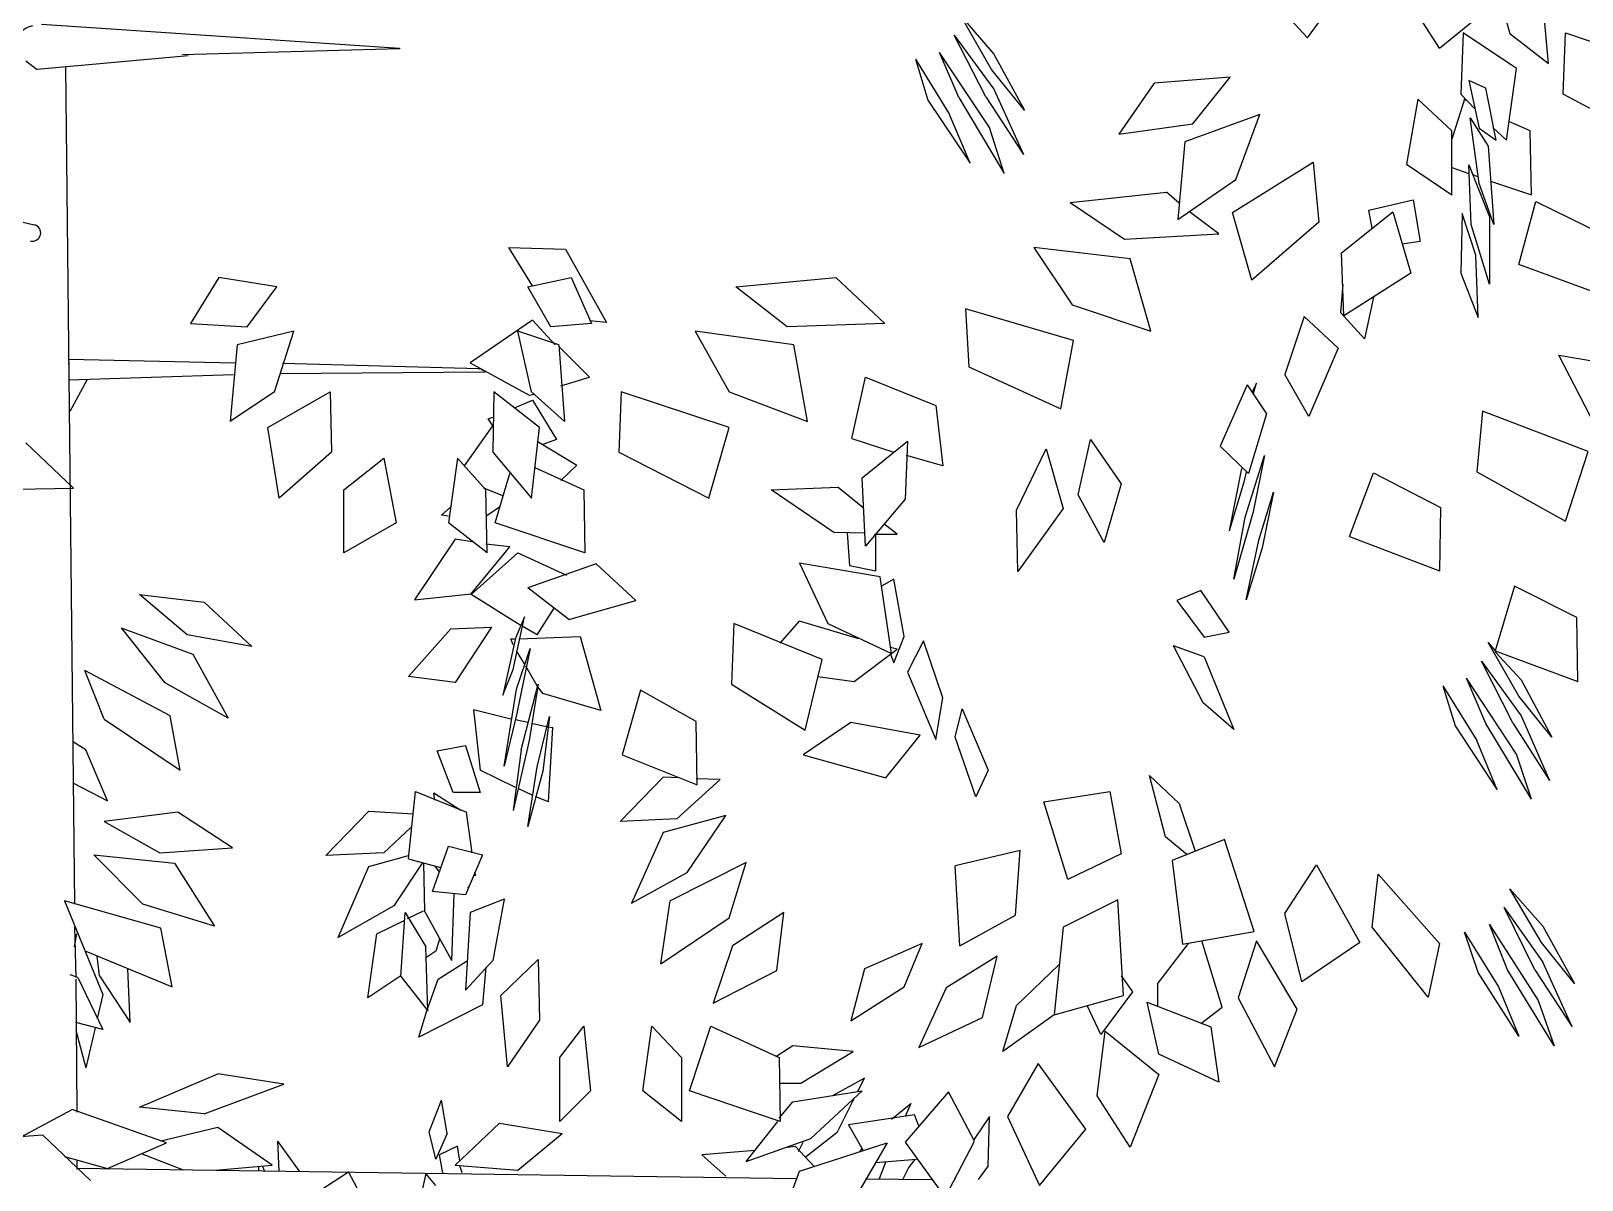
# Model space of a CAD drawing. Header units: millimetres. Extents: x 563079 to 571925, y 2063830 to 2067381.
# Drawn here: x 570873.1 to 570879.6, y 2066596.66 to 2066601.47 of the extents above; entities that cross this region are included whole.
import ezdxf

# ---------------------------------------------------------------- set-up
doc = ezdxf.new("R2010")
doc.units = ezdxf.units.MM
doc.header["$MEASUREMENT"] = 0
doc.layers.add('SO', color=48, linetype='Continuous')

# ---------------------------------------------------------------- blocks, each defined once
blk = doc.blocks.new('fasfsfsdf')
at = {"color": 99, "linetype": 'ByBlock'}
for p, q in [((596099.3776, 2065635.6708), (596099.6202, 2065635.4068)), ((596100.3956, 2065635.6779), (596100.467, 2065635.4246)), ((596099.6202, 2065635.4068), (596099.7677, 2065635.6101)), ((596100.172, 2065635.3639), (596100.0008, 2065635.6315)), ((596100.6287, 2065635.2997), (596100.6002, 2065635.6244)), ((596100.172, 2065635.3639), (596100.4099, 2065635.5566)), ((596094.3208, 2065635.4638), (596095.8193, 2065635.3639)), ((596098.1693, 2065635.4995), (596098.3073, 2065635.339)), ((596098.2977, 2065635.2748), (596098.1693, 2065635.4995)), ((596098.1408, 2065635.4175), (596098.3073, 2065635.1927)), ((596098.274, 2065635.1606), (596098.1408, 2065635.4175)), ((596100.2719, 2065635.4282), (596100.2624, 2065635.1713)), ((596100.4955, 2065635.2783), (596100.2719, 2065635.4282)), ((596100.467, 2065635.4246), (596100.6287, 2065635.2997)), ((596100.6906, 2065635.1713), (596100.7001, 2065635.4282)), ((596100.7001, 2065635.4282), (596101.1377, 2065635.2783)), ((596094.2542, 2065635.3104), (596094.3018, 2065635.2748)), ((596094.9345, 2065635.3318), (596094.3018, 2065635.2748)), ((596095.8193, 2065635.3604), (596094.9107, 2065635.3354)), ((596095.8193, 2065635.3639), (596095.8193, 2065635.3604)), ((596097.979, 2065635.3176), (596098.0313, 2065635.1463)), ((596097.979, 2065635.3176), (596098.1217, 2065635.0857)), ((596098.1598, 2065635.157), (596098.0789, 2065635.3461)), ((596098.2882, 2065635.0321), (596098.0789, 2065635.3461)), ((596098.3073, 2065635.339), (596098.4357, 2065635.1035)), ((596094.4207, 2065635.2855), (596094.4587, 2065631.7818)), ((596098.4357, 2065635.1035), (596098.2977, 2065635.2748)), ((596100.4527, 2065634.9786), (596100.4955, 2065635.2783)), ((596098.3073, 2065635.1927), (596098.4309, 2065634.918)), ((596098.978, 2065635.2177), (596098.8305, 2065635.0036)), ((596099.2967, 2065635.2426), (596098.978, 2065635.2177)), ((596099.1398, 2065635.0464), (596099.2967, 2065635.2426)), ((596100.3671, 2065635.1963), (596100.2957, 2065635.2284)), ((596100.2957, 2065635.2284), (596100.3385, 2065635.0286)), ((596100.4099, 2065634.9786), (596100.3671, 2065635.1963)), ((596098.0313, 2065635.1463), (596098.2074, 2065634.8823)), ((596098.1598, 2065635.157), (596098.3501, 2065634.8395)), ((596098.274, 2065635.1606), (596098.4309, 2065634.918)), ((596100.0817, 2065635.1499), (596100.0341, 2065634.8787)), ((596100.2244, 2065635.0179), (596100.0817, 2065635.1499)), ((596100.2767, 2065635.1499), (596100.2244, 2065634.9822)), ((596100.2624, 2065635.1713), (596100.3195, 2065635.1106)), ((596100.2862, 2065635.1427), (596100.2767, 2065635.1499)), ((596101.0521, 2065634.9786), (596100.6906, 2065635.1713)), ((596098.2074, 2065634.8823), (596098.1217, 2065635.0857)), ((596099.4204, 2065635.0857), (596099.1065, 2065634.9715)), ((596099.3205, 2065634.8145), (596099.4204, 2065635.0857)), ((596100.3385, 2065634.7967), (596100.3005, 2065635.0714)), ((596100.3005, 2065635.0714), (596100.3766, 2065634.9536)), ((596100.5526, 2065635.0179), (596100.4622, 2065635.0571)), ((596098.3501, 2065634.8395), (596098.2882, 2065635.0321)), ((596098.8305, 2065635.0036), (596099.1398, 2065635.0464)), ((596100.2244, 2065634.7503), (596100.2244, 2065635.0179)), ((596100.3385, 2065635.0286), (596100.4099, 2065634.9786)), ((596100.3956, 2065635.0321), (596100.4527, 2065634.9786)), ((596100.5574, 2065634.7503), (596100.5526, 2065635.0179)), ((596099.1065, 2065634.9715), (596099.0779, 2065634.6468)), ((596100.3766, 2065634.9536), (596100.4004, 2065634.6254)), ((596099.3063, 2065634.6754), (596099.644, 2065634.8859)), ((596099.644, 2065634.8859), (596099.6678, 2065634.6361)), ((596100.0341, 2065634.8787), (596100.2244, 2065634.7503)), ((596100.2244, 2065634.8644), (596100.2957, 2065634.8395)), ((596100.3052, 2065634.6254), (596100.2957, 2065634.8752)), ((596100.2957, 2065634.8752), (596100.3814, 2065634.6575)), ((596099.0779, 2065634.6468), (596099.3205, 2065634.8145)), ((596100.31, 2065634.8359), (596100.3338, 2065634.8252)), ((596100.4004, 2065634.6254), (596100.3385, 2065634.7967)), ((596100.3861, 2065634.8074), (596100.5574, 2065634.7503)), ((596098.626, 2065634.7182), (596099.0303, 2065634.761)), ((596099.0827, 2065634.7146), (596099.0303, 2065634.761)), ((596099.8771, 2065634.6861), (596100.0626, 2065634.7289)), ((596100.0626, 2065634.7289), (596100.0912, 2065634.554)), ((596098.626, 2065634.7182), (596098.8543, 2065634.5648)), ((596099.2492, 2065634.5862), (596099.1255, 2065634.6789)), ((596099.3871, 2065634.3935), (596099.3063, 2065634.6754)), ((596099.7629, 2065634.5077), (596099.977, 2065634.6789)), ((596099.8914, 2065634.6111), (596099.8771, 2065634.6861)), ((596099.977, 2065634.6789), (596100.0531, 2065634.422)), ((596100.2672, 2065634.6718), (596100.2624, 2065634.422)), ((596100.3243, 2065634.497), (596100.2672, 2065634.6718)), ((596100.505, 2065634.4577), (596100.5764, 2065634.7217)), ((596100.5764, 2065634.7217), (596100.8523, 2065634.5862)), ((596094.2257, 2065634.6397), (596094.2901, 2065634.6246)), ((596099.6678, 2065634.6361), (596099.3871, 2065634.3935)), ((596100.3814, 2065634.3757), (596100.3052, 2065634.6254)), ((596100.3814, 2065634.6575), (596100.3814, 2065634.3757)), ((596098.8543, 2065634.5648), (596099.2492, 2065634.5862)), ((596100.0912, 2065634.554), (596100.0151, 2065634.5433)), ((596096.3759, 2065634.3685), (596096.276, 2065634.5291)), ((596096.276, 2065634.5291), (596096.5138, 2065634.5219)), ((596096.5138, 2065634.5219), (596096.6851, 2065634.2151)), ((596098.8781, 2065634.4827), (596098.4738, 2065634.5291)), ((596098.4738, 2065634.5291), (596098.6355, 2065634.29)), ((596098.9637, 2065634.1794), (596098.8781, 2065634.4827)), ((596099.7724, 2065634.2436), (596099.7629, 2065634.5077)), ((596100.3338, 2065634.2365), (596100.3243, 2065634.497)), ((596095.0629, 2065634.4042), (596094.944, 2065634.2115)), ((596095.3055, 2065634.365), (596095.0629, 2065634.4042)), ((596096.3568, 2065634.365), (596096.5376, 2065634.4042)), ((596096.5376, 2065634.4042), (596096.6232, 2065634.2115)), ((596097.2274, 2065634.365), (596097.646, 2065634.4042)), ((596097.646, 2065634.4042), (596097.8506, 2065634.2115)), ((596100.0531, 2065634.422), (596099.7724, 2065634.2436)), ((596100.2624, 2065634.422), (596100.3338, 2065634.2365)), ((596100.8666, 2065634.3257), (596100.505, 2065634.4577)), ((596095.1818, 2065634.1973), (596095.3055, 2065634.365)), ((596096.452, 2065634.1973), (596096.3568, 2065634.365)), ((596097.4415, 2065634.1973), (596097.2274, 2065634.365)), ((596099.7677, 2065634.3757), (596099.7582, 2065634.2579)), ((596098.6403, 2065634.1402), (596098.1883, 2065634.2722)), ((596098.1883, 2065634.2722), (596098.2026, 2065634.0296)), ((596098.6355, 2065634.29), (596098.9637, 2065634.1794)), ((596099.8961, 2065634.3221), (596099.8581, 2065634.1473)), ((596094.944, 2065634.2115), (596095.1818, 2065634.1973)), ((596096.3759, 2065634.2258), (596096.1142, 2065634.0474)), ((596096.471, 2065634.1223), (596096.3759, 2065634.2258)), ((596096.6232, 2065634.2115), (596096.452, 2065634.1973)), ((596096.6851, 2065634.2151), (596096.6137, 2065634.2222)), ((596097.8506, 2065634.2115), (596097.4415, 2065634.1973)), ((596099.6059, 2065634.2401), (596099.5251, 2065633.9975)), ((596099.7487, 2065634.1081), (596099.6059, 2065634.2401)), ((596099.7582, 2065634.2579), (596099.8581, 2065634.1473)), ((596095.3769, 2065634.1794), (596095.139, 2065634.1223)), ((596095.296, 2065633.9261), (596095.3769, 2065634.1794)), ((596096.4853, 2065634.1223), (596096.314, 2065634.1794)), ((596096.3711, 2065633.9261), (596096.314, 2065634.1794)), ((596097.47, 2065634.1223), (596097.0561, 2065634.1794)), ((596097.0561, 2065634.1794), (596097.1988, 2065633.9261)), ((596095.139, 2065634.1223), (596095.1105, 2065633.8012)), ((596096.4853, 2065634.1223), (596096.5091, 2065633.8012)), ((596096.6137, 2065633.9868), (596096.4853, 2065634.1152)), ((596097.5271, 2065633.8012), (596097.47, 2065634.1223)), ((596098.5879, 2065633.8548), (596098.6403, 2065634.1402)), ((596099.7487, 2065634.1081), (596099.625, 2065633.8226)), ((596100.8047, 2065633.8226), (596100.6715, 2065634.0795)), ((596100.6715, 2065634.0795), (596101.0807, 2065634.0082)), ((596094.435, 2065634.0546), (596094.435, 2065634.0617)), ((596094.435, 2065634.0617), (596095.1295, 2065634.0474)), ((596094.435, 2065634.0403), (596094.435, 2065634.0474)), ((596094.435, 2065634.0296), (596094.435, 2065634.0189)), ((596096.1523, 2065634.0224), (596095.3293, 2065634.0438)), ((596096.1142, 2065634.0474), (596096.3616, 2065633.9118)), ((596096.157, 2065634.0189), (596096.1523, 2065634.0224)), ((596096.1666, 2065634.0153), (596096.1618, 2065634.0189)), ((596096.1713, 2065634.0117), (596096.1713, 2065634.0153)), ((596098.2026, 2065634.0296), (596098.5879, 2065633.8548)), ((596094.435, 2065634.0117), (596094.435, 2065634.0046)), ((596094.435, 2065633.9761), (596095.1247, 2065633.9975)), ((596094.435, 2065633.9832), (596094.435, 2065633.9761)), ((596094.4397, 2065633.844), (596094.5111, 2065633.9761)), ((596096.1761, 2065634.0082), (596095.3198, 2065634.001)), ((596096.1761, 2065634.0117), (596096.1761, 2065634.0082)), ((596096.4948, 2065633.9511), (596096.6137, 2065633.9868)), ((596097.7126, 2065633.7299), (596097.7697, 2065633.9868)), ((596097.7697, 2065633.9868), (596098.0646, 2065633.869)), ((596099.3681, 2065633.9547), (596099.2539, 2065633.6978)), ((596099.3681, 2065633.9547), (596099.449, 2065633.8333)), ((596099.4061, 2065633.9618), (596099.3871, 2065633.9225)), ((596099.3919, 2065633.9154), (596099.4061, 2065633.9618)), ((596099.625, 2065633.8226), (596099.5251, 2065633.9975)), ((596095.296, 2065633.9261), (596095.1105, 2065633.8012)), ((596095.2675, 2065633.7763), (596095.5291, 2065633.9261)), ((596095.5291, 2065633.9261), (596095.5339, 2065633.6728)), ((596096.2141, 2065633.9261), (596096.2094, 2065633.6728)), ((596096.4044, 2065633.7763), (596096.2141, 2065633.9261)), ((596096.2998, 2065633.8583), (596096.3759, 2065633.8904)), ((596096.3616, 2065633.9118), (596096.3806, 2065633.9154)), ((596096.5091, 2065633.8012), (596096.3711, 2065633.9261)), ((596096.3759, 2065633.8904), (596096.4758, 2065633.7263)), ((596096.7469, 2065633.9261), (596096.7374, 2065633.6728)), ((596097.1988, 2065633.7763), (596096.7469, 2065633.9261)), ((596097.1988, 2065633.9261), (596097.5271, 2065633.8012)), ((596096.1903, 2065633.8119), (596096.2094, 2065633.8191)), ((596098.0646, 2065633.869), (596098.0932, 2065633.6157)), ((596099.449, 2065633.8333), (596099.3729, 2065633.5836)), ((596100.3528, 2065633.844), (596100.329, 2065633.5907)), ((596100.7952, 2065633.6764), (596100.3528, 2065633.844)), ((596095.315, 2065633.4801), (596095.2675, 2065633.7763)), ((596096.0904, 2065633.6157), (596096.2094, 2065633.7834)), ((596096.2094, 2065633.7834), (596096.1903, 2065633.8119)), ((596096.3711, 2065633.4801), (596096.4044, 2065633.7763)), ((596097.1132, 2065633.4801), (596097.1988, 2065633.7763)), ((596094.454, 2065633.5229), (596094.2542, 2065633.712)), ((596096.3949, 2065633.7192), (596096.5614, 2065633.6193)), ((596096.4758, 2065633.7263), (596096.4187, 2065633.7049)), ((596097.7126, 2065633.7299), (596097.8886, 2065633.6728)), ((596097.7554, 2065633.5658), (596097.9457, 2065633.7192)), ((596097.9457, 2065633.7192), (596097.9362, 2065633.4766)), ((596098.6593, 2065633.4944), (596098.7116, 2065633.7263)), ((596098.7116, 2065633.7263), (596098.8401, 2065633.5408)), ((596099.2539, 2065633.6978), (596099.3729, 2065633.5836)), ((596095.5339, 2065633.6728), (596095.315, 2065633.4801)), ((596095.5862, 2065633.5158), (596095.7527, 2065633.6478)), ((596095.7527, 2065633.6478), (596095.805, 2065633.3767)), ((596096.0619, 2065633.6478), (596096.0238, 2065633.3767)), ((596096.1808, 2065633.5158), (596096.0619, 2065633.6478)), ((596096.2094, 2065633.6728), (596096.3711, 2065633.4801)), ((596096.7374, 2065633.6728), (596097.1132, 2065633.4801)), ((596098.0932, 2065633.6157), (596097.941, 2065633.6585)), ((596098.4024, 2065633.4302), (596098.5261, 2065633.6871)), ((596098.5261, 2065633.6871), (596098.5974, 2065633.4373)), ((596099.3586, 2065633.4016), (596099.4394, 2065633.6585)), ((596099.4394, 2065633.6585), (596099.3919, 2065633.423)), ((596100.7001, 2065633.3838), (596100.7952, 2065633.6764)), ((596096.2189, 2065633.3767), (596096.2807, 2065633.5836)), ((596096.3854, 2065633.6086), (596096.5899, 2065633.5158)), ((596096.5614, 2065633.6193), (596096.4948, 2065633.5551)), ((596097.7697, 2065633.2803), (596097.7554, 2065633.5658)), ((596099.3443, 2065633.605), (596099.292, 2065633.3446)), ((596099.3633, 2065633.5907), (596099.3538, 2065633.5479)), ((596099.7962, 2065633.3196), (596099.8961, 2065633.5872)), ((596099.8961, 2065633.5872), (596100.1768, 2065633.4409)), ((596100.329, 2065633.5907), (596100.7001, 2065633.3838)), ((596094.0687, 2065633.5158), (596094.454, 2065633.5229)), ((596095.5862, 2065633.2518), (596095.5862, 2065633.5158)), ((596096.2522, 2065633.4908), (596096.1713, 2065633.5229)), ((596096.1856, 2065633.2518), (596096.1808, 2065633.5158)), ((596096.5899, 2065633.5158), (596096.5947, 2065633.2518)), ((596097.3749, 2065633.5158), (596097.6555, 2065633.5265)), ((596097.6365, 2065633.3374), (596097.3749, 2065633.5158)), ((596097.6555, 2065633.5265), (596097.7602, 2065633.4409)), ((596098.7687, 2065633.2946), (596098.6593, 2065633.4944)), ((596098.8401, 2065633.5408), (596098.7687, 2065633.2946)), ((596099.3538, 2065633.5479), (596099.292, 2065633.3446)), ((596099.4157, 2065633.3053), (596099.4775, 2065633.5051)), ((596099.4775, 2065633.5051), (596099.4299, 2065633.2732)), ((596095.9953, 2065633.4088), (596096.0334, 2065633.4445)), ((596096.1808, 2065633.4052), (596096.2379, 2065633.4445)), ((596097.9362, 2065633.4766), (596097.7697, 2065633.2803)), ((596098.4072, 2065633.1733), (596098.4024, 2065633.4302)), ((596098.5974, 2065633.4373), (596098.4072, 2065633.1733)), ((596100.1768, 2065633.4409), (596100.172, 2065633.1769)), ((596095.805, 2065633.3767), (596095.5862, 2065633.2518)), ((596096.0238, 2065633.4052), (596095.9953, 2065633.4088)), ((596096.1856, 2065633.2518), (596096.0238, 2065633.3767)), ((596096.5947, 2065633.2518), (596096.2189, 2065633.3767)), ((596097.9029, 2065633.3303), (596097.8458, 2065633.3731)), ((596099.3919, 2065633.423), (596099.311, 2065633.1412)), ((596099.311, 2065633.1412), (596099.3586, 2065633.4016)), ((596096.0524, 2065633.3089), (596095.8811, 2065633.0556)), ((596096.1237, 2065633.2982), (596096.0524, 2065633.3089)), ((596097.7649, 2065633.3338), (596097.6365, 2065633.3374)), ((596097.6936, 2065633.3338), (596097.7031, 2065633.1983)), ((596097.8078, 2065633.3303), (596097.9029, 2065633.3303)), ((596097.8125, 2065633.1769), (596097.8125, 2065633.3303)), ((596099.3633, 2065633.0556), (596099.4157, 2065633.3053)), ((596099.7962, 2065633.3196), (596100.172, 2065633.1769)), ((596096.119, 2065633.0805), (596096.2807, 2065633.2768)), ((596096.119, 2065633.077), (596096.314, 2065633.2518)), ((596096.2807, 2065633.2768), (596096.1808, 2065633.2875)), ((596096.314, 2065633.2518), (596096.5186, 2065633.159)), ((596099.4299, 2065633.2732), (596099.3633, 2065633.0556)), ((596096.6423, 2065633.2054), (596096.3568, 2065633.1055)), ((596096.8088, 2065633.052), (596096.6423, 2065633.2054)), ((596097.8315, 2065633.1519), (596097.4938, 2065633.209)), ((596097.4938, 2065633.209), (596097.6127, 2065632.9557)), ((596097.7031, 2065633.1983), (596097.8125, 2065633.1769)), ((596096.5281, 2065632.9735), (596096.3568, 2065633.1055)), ((596097.8791, 2065632.8308), (596097.8315, 2065633.1519)), ((596097.8886, 2065633.1412), (596097.8363, 2065633.1126)), ((596097.9314, 2065632.9021), (596097.8886, 2065633.1412)), ((596100.486, 2065633.1126), (596100.4051, 2065632.8415)), ((596100.7477, 2065632.9806), (596100.486, 2065633.1126)), ((596094.7299, 2065633.077), (596095.0011, 2065633.0449)), ((596094.9297, 2065632.9093), (596094.7299, 2065633.077)), ((596095.0011, 2065633.0449), (596095.2009, 2065632.8593)), ((596095.8811, 2065633.0556), (596096.119, 2065633.0805)), ((596096.3235, 2065632.9485), (596096.119, 2065633.077)), ((596096.5281, 2065632.9735), (596096.8088, 2065633.052)), ((596099.1731, 2065633.0948), (596099.0732, 2065633.052)), ((596099.0732, 2065633.052), (596099.1873, 2065632.8986)), ((596099.292, 2065632.92), (596099.1731, 2065633.0948)), ((596096.295, 2065632.763), (596096.3426, 2065632.9842)), ((596096.3426, 2065632.9842), (596096.3045, 2065632.895)), ((596096.3949, 2065632.9093), (596096.4663, 2065633.0199)), ((596100.7524, 2065632.713), (596100.7477, 2065632.9806)), ((596094.6538, 2065632.9378), (596094.9535, 2065632.8272)), ((596094.6538, 2065632.9378), (596094.8346, 2065632.7095)), ((596095.2009, 2065632.8593), (596094.9297, 2065632.9093)), ((596095.8573, 2065632.7345), (596096.0334, 2065632.9342)), ((596096.0334, 2065632.9342), (596096.2046, 2065632.9414)), ((596096.2046, 2065632.9414), (596096.0524, 2065632.7095)), ((596096.3949, 2065632.9093), (596096.3331, 2065632.945)), ((596097.2179, 2065632.9557), (596097.2084, 2065632.7023)), ((596097.5889, 2065632.8058), (596097.2179, 2065632.9557)), ((596097.4129, 2065632.8736), (596097.4938, 2065632.9664)), ((596097.7412, 2065632.8914), (596097.4938, 2065632.9664)), ((596097.6127, 2065632.9557), (596097.8791, 2065632.8308)), ((596099.1873, 2065632.8986), (596099.292, 2065632.92)), ((596096.3045, 2065632.895), (596096.2522, 2065632.656)), ((596096.295, 2065632.8665), (596096.2855, 2065632.8914)), ((596096.2855, 2065632.8914), (596096.2998, 2065632.8914)), ((596096.3664, 2065632.8522), (596096.3093, 2065632.5739)), ((596096.3093, 2065632.6809), (596096.3664, 2065632.8522)), ((596096.3188, 2065632.8914), (596096.5757, 2065632.9021)), ((596096.5757, 2065632.9021), (596096.6613, 2065632.5917)), ((596097.7221, 2065632.713), (596097.9029, 2065632.8486)), ((596097.9029, 2065632.8486), (596097.8744, 2065632.8558)), ((596097.8886, 2065632.7915), (596097.9314, 2065632.9021)), ((596098.0123, 2065632.8843), (596097.9457, 2065632.7523)), ((596098.0932, 2065632.6453), (596098.0123, 2065632.8843)), ((596099.1826, 2065632.6238), (596099.0589, 2065632.8629)), ((596099.1873, 2065632.8165), (596099.0589, 2065632.8629)), ((596100.505, 2065632.6524), (596100.3766, 2065632.8772)), ((596100.3766, 2065632.8772), (596100.4051, 2065632.8415)), ((596094.9535, 2065632.8272), (596095.101, 2065632.5596)), ((596096.3426, 2065632.788), (596096.3093, 2065632.8415)), ((596097.5176, 2065632.5097), (596097.5889, 2065632.8058)), ((596097.8744, 2065632.8272), (596097.8886, 2065632.7915)), ((596099.1873, 2065632.8165), (596099.311, 2065632.5132)), ((596100.4813, 2065632.5382), (596100.3481, 2065632.7987)), ((596100.3481, 2065632.7987), (596100.5146, 2065632.5703)), ((596100.4051, 2065632.8415), (596100.7524, 2065632.713)), ((596100.4051, 2065632.8379), (596100.5146, 2065632.7202)), ((596094.8583, 2065632.5703), (596094.5016, 2065632.7594)), ((596094.5824, 2065632.5561), (596094.5016, 2065632.7594)), ((596096.0524, 2065632.7095), (596095.8573, 2065632.7345)), ((596096.2522, 2065632.656), (596096.295, 2065632.763)), ((596096.3949, 2065632.6952), (596096.3473, 2065632.7773)), ((596097.5699, 2065632.7345), (596097.7221, 2065632.713)), ((596097.9457, 2065632.7523), (596098.0646, 2065632.4704)), ((596100.4955, 2065632.4098), (596100.2862, 2065632.7273)), ((596100.3671, 2065632.5382), (596100.2862, 2065632.7273)), ((596100.5146, 2065632.7202), (596100.643, 2065632.4811)), ((596095.101, 2065632.5596), (596094.8346, 2065632.7095)), ((596096.2569, 2065632.3598), (596096.3093, 2065632.6809)), ((596096.3283, 2065632.4276), (596096.3997, 2065632.7023)), ((596096.3997, 2065632.7023), (596096.3616, 2065632.4669)), ((596096.4187, 2065632.6631), (596096.3949, 2065632.6952)), ((596096.6613, 2065632.5917), (596096.4187, 2065632.6631)), ((596096.8278, 2065632.6774), (596096.7517, 2065632.4062)), ((596097.0609, 2065632.5454), (596096.8278, 2065632.6774)), ((596097.2084, 2065632.7023), (596097.5176, 2065632.5097)), ((596100.1863, 2065632.6952), (596100.329, 2065632.4669)), ((596100.1863, 2065632.6952), (596100.2386, 2065632.5275)), ((596100.643, 2065632.4811), (596100.505, 2065632.6524)), ((596096.1285, 2065632.5953), (596096.157, 2065632.342)), ((596096.2855, 2065632.5561), (596096.1285, 2065632.5953)), ((596098.0646, 2065632.4704), (596098.0932, 2065632.6453)), ((596098.1455, 2065632.4811), (596098.1741, 2065632.5989)), ((596098.1741, 2065632.5989), (596098.2835, 2065632.342)), ((596099.311, 2065632.5132), (596099.1826, 2065632.6238)), ((596094.5824, 2065632.5561), (596094.9012, 2065632.342)), ((596094.9012, 2065632.342), (596094.8583, 2065632.5703)), ((596096.3093, 2065632.5739), (596096.2569, 2065632.3598)), ((596096.3568, 2065632.5418), (596096.3045, 2065632.5525)), ((596096.433, 2065632.5239), (596096.3711, 2065632.5382)), ((596096.3949, 2065632.3563), (596096.4472, 2065632.5668)), ((596096.4472, 2065632.5668), (596096.4187, 2065632.3384)), ((596096.4377, 2065632.5239), (596096.4615, 2065632.5204)), ((596096.4425, 2065632.21), (596096.4615, 2065632.5204)), ((596097.0656, 2065632.2813), (596097.0609, 2065632.5454)), ((596097.7079, 2065632.5418), (596097.5081, 2065632.4062)), ((596097.998, 2065632.4883), (596097.7079, 2065632.5418)), ((596100.2386, 2065632.5275), (596100.4147, 2065632.2599)), ((596100.5574, 2065632.2207), (596100.3671, 2065632.5382)), ((596100.4813, 2065632.5382), (596100.6335, 2065632.2992)), ((596100.5146, 2065632.5703), (596100.6335, 2065632.2992)), ((596094.5063, 2065632.4276), (596094.454, 2065632.4597)), ((596096.3616, 2065632.4669), (596096.295, 2065632.1743)), ((596097.8553, 2065632.3099), (596097.998, 2065632.4883)), ((596098.2311, 2065632.2314), (596098.1455, 2065632.4811)), ((596100.4147, 2065632.2599), (596100.329, 2065632.4669)), ((596094.5967, 2065632.2135), (596094.5063, 2065632.4276)), ((596095.9763, 2065632.424), (596096.0952, 2065632.4455)), ((596096.0429, 2065632.2492), (596095.9763, 2065632.424)), ((596096.0952, 2065632.4455), (596096.157, 2065632.2492)), ((596096.3283, 2065632.4276), (596096.295, 2065632.1743)), ((596096.7517, 2065632.4062), (596097.0656, 2065632.2813)), ((596097.5081, 2065632.4062), (596097.8553, 2065632.3099)), ((596100.5574, 2065632.2207), (596100.4955, 2065632.4098)), ((596096.3045, 2065632.2706), (596096.157, 2065632.342)), ((596096.3568, 2065632.1065), (596096.3949, 2065632.3563)), ((596096.4187, 2065632.3384), (596096.3568, 2065632.1065)), ((596098.2835, 2065632.342), (596098.2311, 2065632.2314)), ((596094.454, 2065632.2885), (596094.5967, 2065632.2135)), ((596096.314, 2065632.2671), (596096.3759, 2065632.2385)), ((596096.7422, 2065632.1279), (596096.9229, 2065632.3134)), ((596096.9895, 2065632.3099), (596096.9229, 2065632.3134)), ((596097.1608, 2065632.3027), (596096.98, 2065632.1386)), ((596097.1608, 2065632.3027), (596097.0609, 2065632.3063)), ((596099.0256, 2065632.0637), (596098.959, 2065632.3206)), ((596099.0827, 2065632.2028), (596098.959, 2065632.3206)), ((596095.8573, 2065631.9709), (596095.8859, 2065632.2528)), ((596095.8859, 2065632.2528), (596096.1, 2065632.1672)), ((596095.9668, 2065632.2171), (596095.962, 2065632.2457)), ((596096.0762, 2065632.1743), (596095.962, 2065632.2457)), ((596096.157, 2065632.2492), (596096.0429, 2065632.2492)), ((596096.4425, 2065632.21), (596096.3901, 2065632.2314)), ((596098.5166, 2065632.21), (596098.7925, 2065632.2528)), ((596098.6165, 2065631.8853), (596098.5166, 2065632.21)), ((596098.7925, 2065632.2528), (596098.8401, 2065631.9923)), ((596099.0827, 2065632.2028), (596099.1493, 2065632.003)), ((596094.8916, 2065632.1672), (596094.5824, 2065632.1279)), ((596095.12, 2065632.0173), (596094.8916, 2065632.1672)), ((596095.5101, 2065631.9852), (596095.6908, 2065632.1707)), ((596095.6908, 2065632.1707), (596095.8764, 2065632.16)), ((596096.1237, 2065631.9959), (596096.1, 2065632.1672)), ((596096.98, 2065632.1386), (596096.7422, 2065632.1279)), ((596097.1846, 2065632.1529), (596096.9229, 2065632.0815)), ((596097.0228, 2065631.9138), (596097.1846, 2065632.1529)), ((596094.5824, 2065632.1279), (596094.8155, 2065631.9959)), ((596095.8669, 2065632.1029), (596095.7527, 2065631.9959)), ((596096.9229, 2065632.0815), (596096.7897, 2065631.7854)), ((596094.8155, 2065631.9959), (596095.12, 2065632.0173)), ((596095.9572, 2065631.8354), (596096.0238, 2065632.0245)), ((596096.0238, 2065632.0245), (596096.1666, 2065631.9888)), ((596098.4167, 2065632.0066), (596098.1455, 2065631.9424)), ((596098.3976, 2065631.7355), (596098.4167, 2065632.0066)), ((596099.116, 2065631.9888), (596099.0256, 2065632.0637)), ((596099.273, 2065632.053), (596099.0541, 2065631.9638)), ((596099.3966, 2065631.6677), (596099.273, 2065632.053)), ((596094.5396, 2065631.9888), (596094.7442, 2065631.7818)), ((596094.5396, 2065631.9888), (596094.8774, 2065631.9531)), ((596094.8774, 2065631.9531), (596095.0439, 2065631.6891)), ((596095.7527, 2065631.9959), (596095.5101, 2065631.9852)), ((596095.5624, 2065631.6427), (596095.6908, 2065631.9388)), ((596095.6908, 2065631.9388), (596095.8573, 2065631.9852)), ((596095.9144, 2065631.9531), (596095.7955, 2065631.7747)), ((596095.8573, 2065631.9709), (596095.9905, 2065631.9353)), ((596095.9192, 2065631.9531), (596095.9239, 2065631.7533)), ((596095.9858, 2065631.9174), (596095.9668, 2065631.9424)), ((596096.1666, 2065631.9888), (596096.0952, 2065631.8211)), ((596097.2702, 2065631.9567), (596096.9515, 2065631.7961)), ((596097.1988, 2065631.7248), (596097.2702, 2065631.9567)), ((596098.1645, 2065631.607), (596098.1455, 2065631.9424)), ((596098.8401, 2065631.9923), (596098.6165, 2065631.8853)), ((596099.0541, 2065631.9638), (596099.0969, 2065631.6142)), ((596099.5251, 2065631.7426), (596099.6583, 2065631.946)), ((596099.6583, 2065631.946), (596099.839, 2065631.6213)), ((596096.1285, 2065631.9031), (596096.138, 2065631.9031)), ((596096.138, 2065631.9031), (596096.1333, 2065631.9138)), ((596096.7897, 2065631.7854), (596097.0228, 2065631.9138)), ((596099.8914, 2065631.6855), (596099.9152, 2065631.9067)), ((596099.9152, 2065631.9067), (596100.172, 2065631.6177)), ((596096.0952, 2065631.8211), (596095.9572, 2065631.8354)), ((596096.0381, 2065631.5464), (596096.0476, 2065631.8247)), ((596096.1095, 2065631.8496), (596096.1047, 2065631.8532)), ((596096.1047, 2065631.8532), (596096.1047, 2065631.8496)), ((596096.1047, 2065631.8496), (596096.1095, 2065631.8496)), ((596100.6002, 2065631.6213), (596100.467, 2065631.8461)), ((596100.467, 2065631.8461), (596100.6049, 2065631.6891)), ((596094.4159, 2065631.7961), (596094.5777, 2065631.4036)), ((596094.8203, 2065631.6819), (596094.4159, 2065631.7961)), ((596095.0439, 2065631.6891), (596094.7442, 2065631.7818)), ((596095.7955, 2065631.7747), (596095.5624, 2065631.6427)), ((596095.824, 2065631.4786), (596095.8431, 2065631.7462)), ((596095.8431, 2065631.7462), (596095.9287, 2065631.6034)), ((596095.8526, 2065631.7212), (596095.9192, 2065631.7533)), ((596096.0381, 2065631.5464), (596095.9239, 2065631.7533)), ((596096.1142, 2065631.7462), (596096.0952, 2065631.4215)), ((596096.2569, 2065631.8032), (596096.1142, 2065631.7462)), ((596096.2569, 2065631.8032), (596096.2094, 2065631.5464)), ((596096.9134, 2065631.5321), (596096.9515, 2065631.7961)), ((596097.4272, 2065631.7462), (596097.2131, 2065631.607)), ((596097.3986, 2065631.5035), (596097.4272, 2065631.7462)), ((596098.8258, 2065631.7997), (596098.5974, 2065631.6855)), ((596098.8496, 2065631.4001), (596098.8258, 2065631.7997)), ((596099.5964, 2065631.4572), (596099.5251, 2065631.7426)), ((596100.5716, 2065631.5071), (596100.4432, 2065631.7676)), ((596100.4432, 2065631.7676), (596100.6049, 2065631.5392)), ((596094.4587, 2065631.6855), (596094.4635, 2065631.475)), ((596094.8679, 2065631.4358), (596094.8203, 2065631.6819)), ((596095.7241, 2065631.657), (596095.8383, 2065631.714)), ((596096.9134, 2065631.5321), (596097.1988, 2065631.7248)), ((596098.1645, 2065631.607), (596098.3976, 2065631.7355)), ((596098.5974, 2065631.6855), (596098.5594, 2065631.318)), ((596100.1245, 2065631.3929), (596099.8914, 2065631.6855)), ((596100.3814, 2065631.6962), (596100.5859, 2065631.3787)), ((596100.4575, 2065631.5071), (596100.3814, 2065631.6962)), ((596100.6049, 2065631.6891), (596100.7381, 2065631.45)), ((596094.4587, 2065631.6034), (596094.4683, 2065631.657)), ((596095.6861, 2065631.3894), (596095.7241, 2065631.657)), ((596095.9858, 2065631.6356), (596095.9715, 2065631.5856)), ((596098.0076, 2065631.6177), (596097.7649, 2065631.5107)), ((596097.9314, 2065631.4358), (596098.0076, 2065631.6177)), ((596099.1207, 2065631.6177), (596098.9923, 2065631.45)), ((596099.0969, 2065631.6142), (596099.3966, 2065631.6677)), ((596099.2634, 2065631.3501), (596099.1778, 2065631.6284)), ((596099.4061, 2065631.6284), (596099.33, 2065631.3894)), ((596099.5774, 2065631.343), (596099.4061, 2065631.6284)), ((596099.839, 2065631.6213), (596099.5964, 2065631.4572)), ((596100.172, 2065631.6177), (596100.1245, 2065631.3929)), ((596100.2767, 2065631.6641), (596100.4194, 2065631.4358)), ((596100.3338, 2065631.4964), (596100.2767, 2065631.6641)), ((596100.7381, 2065631.45), (596100.6002, 2065631.6213)), ((596094.5063, 2065631.5856), (596094.8679, 2065631.4358)), ((596094.5634, 2065631.4821), (596094.5539, 2065631.5642)), ((596095.9382, 2065631.3359), (596095.9287, 2065631.6034)), ((596095.9715, 2065631.5856), (596095.9287, 2065631.5571)), ((596096.0952, 2065631.4215), (596096.2094, 2065631.5464)), ((596096.2427, 2065631.4001), (596096.3997, 2065631.5499)), ((596096.3997, 2065631.5499), (596096.4044, 2065631.2966)), ((596097.2131, 2065631.607), (596097.1322, 2065631.368)), ((596098.3215, 2065631.5642), (596098.1075, 2065631.4322)), ((596098.2597, 2065631.3073), (596098.3215, 2065631.5642)), ((596094.473, 2065631.475), (596094.4397, 2065631.4857)), ((596094.5634, 2065631.4821), (596094.6918, 2065631.2859)), ((596094.6918, 2065631.2859), (596094.6823, 2065631.5107)), ((596095.824, 2065631.4821), (596095.6861, 2065631.3894)), ((596095.981, 2065631.4679), (596096.1, 2065631.5428)), ((596096.1808, 2065631.5178), (596096.1666, 2065631.3608)), ((596097.1322, 2065631.368), (596097.3986, 2065631.5035)), ((596097.7649, 2065631.5107), (596097.7079, 2065631.293)), ((596098.4024, 2065631.3573), (596098.5784, 2065631.5285)), ((596098.8401, 2065631.4821), (596098.8876, 2065631.4144)), ((596100.505, 2065631.2288), (596100.3338, 2065631.4964)), ((596100.6525, 2065631.1896), (596100.4575, 2065631.5071)), ((596100.5716, 2065631.5071), (596100.7286, 2065631.2681)), ((596100.7286, 2065631.2681), (596100.6049, 2065631.5392)), ((596094.4635, 2065631.4679), (596094.4683, 2065630.9113)), ((596094.473, 2065631.475), (596094.5777, 2065631.2574)), ((596095.824, 2065631.4786), (596095.9382, 2065631.3359)), ((596095.9335, 2065631.3359), (596095.981, 2065631.4679)), ((596097.7079, 2065631.293), (596097.9314, 2065631.4358)), ((596098.1075, 2065631.4322), (596097.9933, 2065631.1824)), ((596098.9923, 2065631.45), (596098.9923, 2065631.3537)), ((596100.4194, 2065631.4358), (596100.505, 2065631.2288)), ((596094.5777, 2065631.4036), (596094.5539, 2065631.3037)), ((596096.1666, 2065631.3608), (596095.9002, 2065631.2253)), ((596096.2712, 2065631.1004), (596096.2427, 2065631.4001)), ((596098.3453, 2065631.1646), (596098.4024, 2065631.3573)), ((596098.5594, 2065631.318), (596098.8496, 2065631.4001)), ((596098.7544, 2065631.236), (596098.6973, 2065631.3573)), ((596098.8876, 2065631.4144), (596098.7544, 2065631.236)), ((596098.9495, 2065631.3715), (596099.2159, 2065631.2681)), ((596098.997, 2065631.1539), (596098.9495, 2065631.3715)), ((596099.1731, 2065631.2823), (596099.2634, 2065631.3501)), ((596099.33, 2065631.3894), (596099.4823, 2065631.1004)), ((596100.5859, 2065631.3787), (596100.6525, 2065631.1896)), ((596094.5777, 2065631.2574), (596094.4635, 2065631.2859)), ((596095.9002, 2065631.2253), (596095.9335, 2065631.3359)), ((596096.4044, 2065631.2966), (596096.2712, 2065631.1004)), ((596097.9933, 2065631.1824), (596098.2597, 2065631.3073)), ((596098.5594, 2065631.318), (596098.3453, 2065631.1646)), ((596099.4823, 2065631.1004), (596099.5774, 2065631.343)), ((596094.4635, 2065631.2538), (596094.5063, 2065631.0968)), ((596094.5444, 2065631.2645), (596094.5063, 2065631.0968)), ((596096.49, 2065631.1396), (596096.5899, 2065631.2716)), ((596096.5899, 2065631.2716), (596096.6185, 2065631.0005)), ((596096.8373, 2065631.0005), (596096.8754, 2065631.2716)), ((596096.8754, 2065631.2716), (596096.999, 2065631.1396)), ((596097.0323, 2065631.0005), (596097.1227, 2065631.2716)), ((596097.1227, 2065631.2716), (596097.4082, 2065631.1396)), ((596098.7402, 2065630.9791), (596098.7735, 2065631.2502)), ((596098.7735, 2065631.2502), (596098.997, 2065631.0683)), ((596099.2159, 2065631.2681), (596099.2492, 2065631.0362)), ((596097.4652, 2065631.1896), (596097.3939, 2065631.1432)), ((596097.7174, 2065631.1646), (596097.4652, 2065631.1896)), ((596097.4985, 2065631.0326), (596097.7174, 2065631.1646)), ((596096.49, 2065630.872), (596096.49, 2065631.1396)), ((596096.999, 2065631.1396), (596096.999, 2065630.872)), ((596097.4082, 2065631.1396), (596097.4129, 2065630.872)), ((596098.4928, 2065631.1147), (596098.3643, 2065630.8934)), ((596098.6926, 2065630.8399), (596098.4928, 2065631.1147)), ((596099.2492, 2065631.0362), (596098.997, 2065631.1539)), ((596094.7299, 2065630.9327), (596095.0581, 2065631.0718)), ((596095.0011, 2065630.9042), (596095.3341, 2065631.029)), ((596095.3341, 2065631.029), (596095.0581, 2065631.0718)), ((596097.4082, 2065631.0326), (596097.4985, 2065631.0326)), ((596097.7649, 2065631.054), (596097.6317, 2065630.9791)), ((596097.7364, 2065630.9969), (596097.7649, 2065631.054)), ((596098.997, 2065631.0683), (596098.8781, 2065630.765)), ((596095.943, 2065630.8292), (596095.9953, 2065630.9612)), ((596096.0191, 2065630.8221), (596095.9953, 2065630.9612)), ((596096.6185, 2065631.0005), (596096.49, 2065630.872)), ((596096.999, 2065630.872), (596096.8373, 2065631.0005)), ((596097.4129, 2065630.872), (596097.0323, 2065631.0005)), ((596097.4652, 2065630.9541), (596097.7554, 2065631.0005)), ((596097.7554, 2065631.0005), (596097.5414, 2065630.8007)), ((596097.6508, 2065630.8257), (596097.7221, 2065630.9684)), ((596098.117, 2065630.9969), (596097.9362, 2065630.7864)), ((596098.2264, 2065630.79), (596098.117, 2065630.9969)), ((596098.8781, 2065630.765), (596098.7402, 2065630.9791)), ((596094.2352, 2065630.8078), (596094.4492, 2065630.922)), ((596094.8441, 2065630.7828), (596094.4492, 2065630.922)), ((596095.0011, 2065630.9042), (596094.7299, 2065630.9327)), ((596097.4082, 2065630.8863), (596097.4652, 2065630.9541)), ((596097.9743, 2065630.9006), (596097.6983, 2065630.8578)), ((596097.8791, 2065630.8827), (596097.96, 2065630.947)), ((596097.96, 2065630.947), (596097.9362, 2065630.8934)), ((596097.9933, 2065630.8542), (596097.9743, 2065630.9006)), ((596095.0581, 2065630.8471), (596094.8203, 2065630.79)), ((596095.2865, 2065630.6901), (596095.0581, 2065630.8471)), ((596096.2379, 2065630.8649), (596096.0524, 2065630.6901)), ((596096.2379, 2065630.8649), (596096.4996, 2065630.8221)), ((596097.2702, 2065630.7044), (596097.4034, 2065630.872)), ((596097.6983, 2065630.8578), (596097.7602, 2065630.7507)), ((596098.2882, 2065630.8934), (596098.2216, 2065630.7935)), ((596098.2835, 2065630.6865), (596098.2882, 2065630.8934)), ((596098.3643, 2065630.8934), (596098.4975, 2065630.6045)), ((596098.4975, 2065630.6045), (596098.6926, 2065630.8399)), ((596094.3256, 2065630.815), (596093.9307, 2065630.7864)), ((596094.5253, 2065630.6259), (596094.3256, 2065630.815)), ((596094.5967, 2065630.6758), (596094.8441, 2065630.7828)), ((596095.4007, 2065630.6651), (596095.3103, 2065630.79)), ((596095.315, 2065630.6651), (596095.3103, 2065630.79)), ((596095.9715, 2065630.7151), (596095.943, 2065630.8292)), ((596096.0191, 2065630.8221), (596095.9715, 2065630.7151)), ((596096.0619, 2065630.7686), (596095.9858, 2065630.7329)), ((596096.0714, 2065630.7079), (596096.0619, 2065630.7686)), ((596096.314, 2065630.6687), (596096.4996, 2065630.8221)), ((596097.2702, 2065630.7044), (596097.5414, 2065630.8007)), ((596097.4415, 2065630.765), (596097.4748, 2065630.7686)), ((596097.4748, 2065630.7686), (596097.5556, 2065630.6829)), ((596097.489, 2065630.7472), (596097.5081, 2065630.7864)), ((596097.4938, 2065630.6651), (596097.8601, 2065630.7828)), ((596097.6508, 2065630.8257), (596097.5176, 2065630.7222)), ((596097.8601, 2065630.7828), (596097.7459, 2065630.5866)), ((596097.9362, 2065630.7864), (596098.1027, 2065630.5545)), ((596098.1027, 2065630.5545), (596098.2264, 2065630.79)), ((596094.4159, 2065630.7258), (596094.5967, 2065630.6758)), ((596094.4683, 2065630.7115), (596094.4683, 2065630.6722)), ((596094.9154, 2065630.6687), (596094.7394, 2065630.7365)), ((596096.0001, 2065630.658), (596095.9858, 2065630.7329)), ((596097.3083, 2065630.7507), (596097.0847, 2065630.7329)), ((596097.0847, 2065630.7329), (596097.1846, 2065630.6437)), ((596097.7459, 2065630.7436), (596097.7554, 2065630.7614)), ((596097.8125, 2065630.7008), (596097.9838, 2065630.7151)), ((596097.8553, 2065630.7044), (596097.8268, 2065630.633)), ((596097.9505, 2065630.6794), (596097.979, 2065630.7151)), ((596097.4795, 2065630.633), (596094.4683, 2065630.6758)), ((596094.5919, 2065630.6758), (596094.5919, 2065630.6758)), ((596095.0486, 2065630.6687), (596095.2865, 2065630.6901)), ((596095.2294, 2065630.6651), (596095.2294, 2065630.6829)), ((596095.2437, 2065630.6865), (596095.2532, 2065630.6651)), ((596095.4577, 2065630.5652), (596095.6052, 2065630.6615)), ((596095.6908, 2065630.501), (596095.6052, 2065630.6615)), ((596095.9287, 2065630.6544), (596095.8621, 2065630.3583)), ((596095.9715, 2065630.6045), (596095.9287, 2065630.6544)), ((596096.0524, 2065630.6901), (596096.314, 2065630.6687)), ((596096.0809, 2065630.658), (596096.0714, 2065630.6865)), ((596097.4082, 2065630.4332), (596097.4938, 2065630.6651)), ((596097.9267, 2065630.633), (596097.9505, 2065630.6794)), ((596098.1455, 2065630.6294), (596098.1455, 2065630.6366)), ((596098.2835, 2065630.6865), (596098.2407, 2065630.6294)), ((596097.7697, 2065630.633), (596098.0456, 2065630.6294))]:
    blk.add_line(p, q, dxfattribs=at)
for centre, major_axis, start_param, end_param in [((596094.2989, 2065635.3705), (-0.0621, 0.0621), -0.60005, 1.090489), ((596094.2822, 2065634.5907), (0.0246, 0.0246), 3.712575, 6.838521)]:
    blk.add_ellipse(centre, major_axis=major_axis, ratio=1, start_param=start_param, end_param=end_param, dxfattribs=at)

msp = doc.modelspace()

# ---------------------------------------------------------------- block references
at = {"layer": 'SO', "color": 4}
msp.add_blockref('fasfsfsdf', (-25221.17383, 966.03249), dxfattribs=at)

doc.saveas('drawing.dxf')
